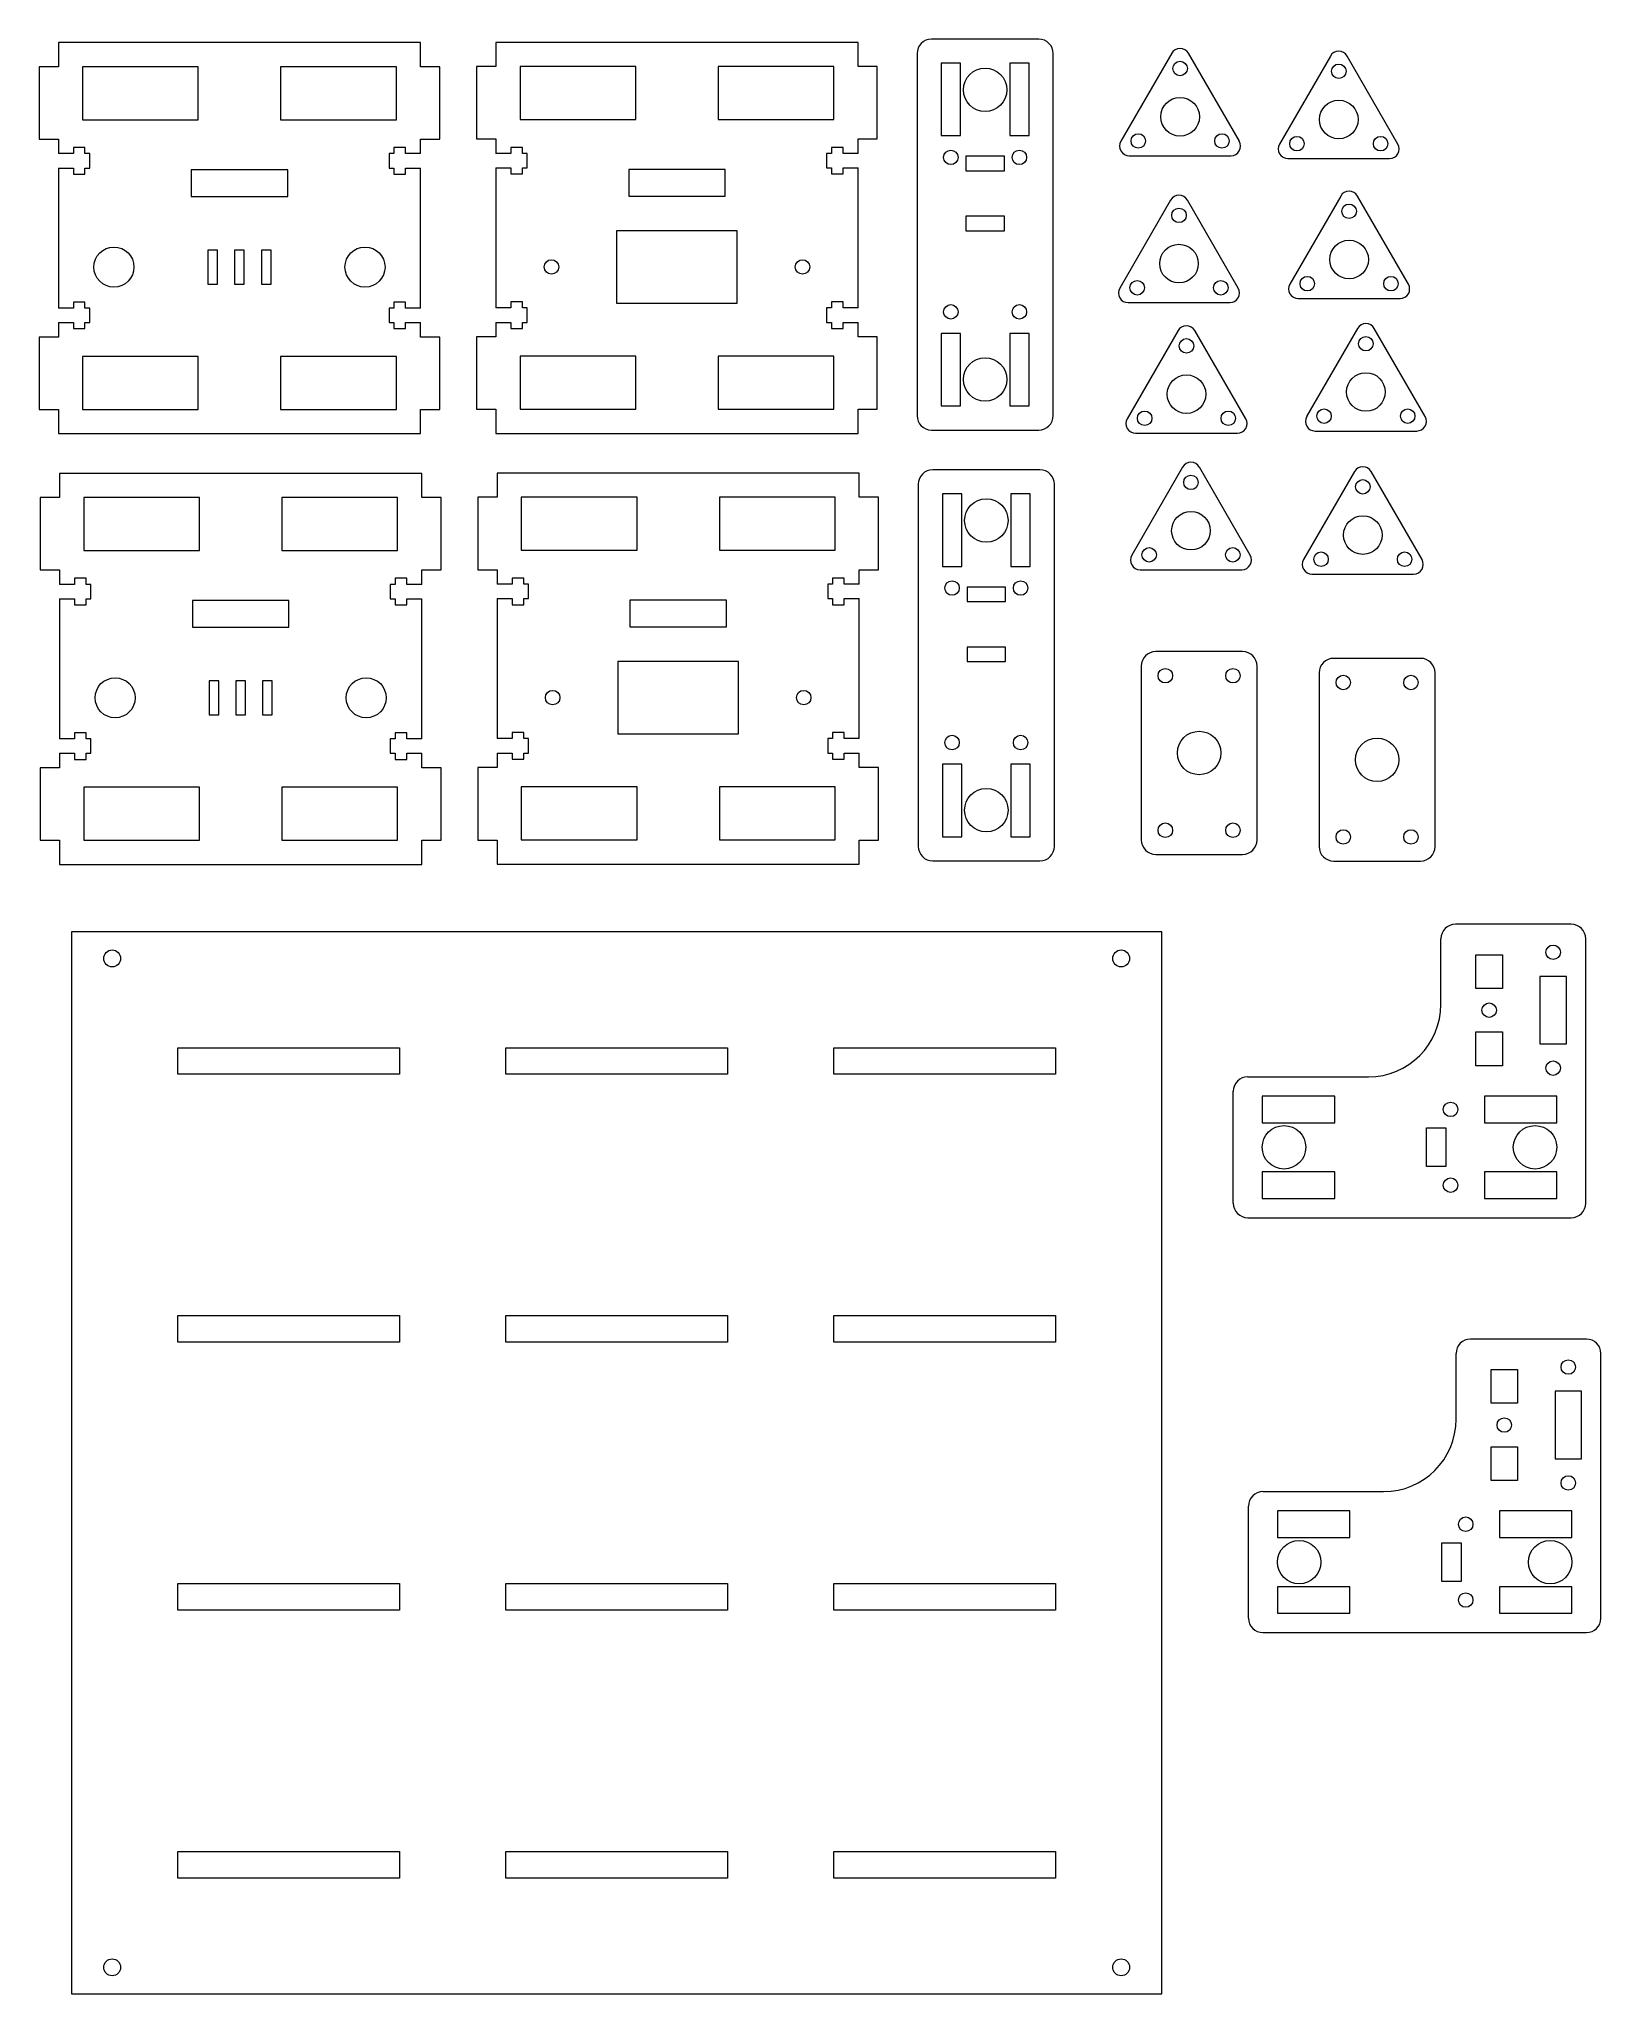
# Model space of a CAD drawing. Header units: millimetres. Extents: x 8 to 332, y 185 to 590.
import ezdxf

# ---------------------------------------------------------------- set-up
doc = ezdxf.new("R2010")
doc.units = ezdxf.units.MM

msp = doc.modelspace()

# ---------------------------------------------------------------- linework, layer by layer
at = {"color": 7, "linetype": 'Continuous', "lineweight": 15}
for p, q in [((12.13, 588.82), (12.13, 583.82)), ((87.13, 588.82), (12.13, 588.82)), ((87.13, 583.82), (87.13, 588.82)), ((102.76, 588.86), (102.76, 583.86)), ((177.76, 588.86), (102.76, 588.86)), ((177.76, 583.86), (177.76, 588.86)), ((215.19, 589.55), (192.99, 589.55)), ((8.13, 583.82), (8.13, 568.82)), ((12.13, 583.82), (8.13, 583.82)), ((41.1, 583.81), (17.13, 583.81)), ((17.13, 583.81), (17.13, 572.84)), ((41.1, 572.84), (41.1, 583.81)), ((82.13, 583.81), (58.15, 583.81)), ((58.15, 583.81), (58.15, 572.84)), ((82.13, 572.84), (82.13, 583.81)), ((91.13, 583.82), (87.13, 583.82)), ((91.13, 568.82), (91.13, 583.82)), ((98.76, 583.86), (98.76, 568.86)), ((102.76, 583.86), (98.76, 583.86)), ((131.74, 583.85), (107.76, 583.85)), ((107.76, 583.85), (107.76, 572.88)), ((131.74, 572.88), (131.74, 583.85)), ((172.76, 583.85), (148.79, 583.85)), ((148.79, 583.85), (148.79, 572.88)), ((172.76, 572.88), (172.76, 583.85)), ((181.76, 583.86), (177.76, 583.86)), ((181.76, 568.86), (181.76, 583.86)), ((189.99, 586.55), (189.99, 511.55)), ((194.99, 584.55), (194.99, 569.55)), ((198.99, 584.55), (194.99, 584.55)), ((198.99, 569.55), (198.99, 584.55)), ((213.19, 584.55), (209.19, 584.55)), ((209.19, 584.55), (209.19, 569.55)), ((213.19, 569.55), (213.19, 584.55)), ((218.19, 511.55), (218.19, 586.55)), ((242.75, 586.63), (232.21, 568.38)), ((256.75, 568.38), (246.21, 586.63)), ((275.61, 586.05), (265.08, 567.81)), ((289.61, 567.81), (279.08, 586.05)), ((17.13, 572.84), (41.1, 572.84)), ((58.15, 572.84), (82.13, 572.84)), ((107.76, 572.88), (131.74, 572.88)), ((148.79, 572.88), (172.76, 572.88)), ((8.13, 568.82), (12.13, 568.82)), ((12.13, 568.82), (12.13, 565.82)), ((17.63, 567.07), (15.23, 567.07)), ((15.23, 567.07), (15.23, 565.82)), ((17.63, 565.82), (17.63, 567.07)), ((84.03, 567.07), (81.63, 567.07)), ((81.63, 567.07), (81.63, 565.82)), ((84.03, 565.82), (84.03, 567.07)), ((87.13, 568.82), (91.13, 568.82)), ((87.13, 565.82), (87.13, 568.82)), ((98.76, 568.86), (102.76, 568.86)), ((102.76, 568.86), (102.76, 565.86)), ((108.26, 567.11), (105.86, 567.11)), ((105.86, 567.11), (105.86, 565.86)), ((108.26, 565.86), (108.26, 567.11)), ((174.66, 567.11), (172.26, 567.11)), ((172.26, 567.11), (172.26, 565.86)), ((174.66, 565.86), (174.66, 567.11)), ((177.76, 568.86), (181.76, 568.86)), ((177.76, 565.86), (177.76, 568.86)), ((194.99, 569.55), (198.99, 569.55)), ((209.19, 569.55), (213.19, 569.55)), ((15.23, 565.82), (12.13, 565.82)), ((18.63, 565.82), (17.63, 565.82)), ((18.63, 562.82), (18.63, 565.82)), ((81.63, 565.82), (80.63, 565.82)), ((80.63, 565.82), (80.63, 562.82)), ((87.13, 565.82), (84.03, 565.82)), ((105.86, 565.86), (102.76, 565.86)), ((102.76, 562.86), (105.86, 562.86)), ((102.76, 562.86), (102.76, 533.86)), ((105.86, 562.86), (105.86, 561.61)), ((109.26, 565.86), (108.26, 565.86)), ((108.26, 561.61), (108.26, 562.86)), ((108.26, 562.86), (109.26, 562.86)), ((109.26, 562.86), (109.26, 565.86)), ((172.26, 565.86), (171.26, 565.86)), ((171.26, 565.86), (171.26, 562.86)), ((171.26, 562.86), (172.26, 562.86)), ((172.26, 562.86), (172.26, 561.61)), ((177.76, 565.86), (174.66, 565.86)), ((174.66, 561.61), (174.66, 562.86)), ((174.66, 562.86), (177.76, 562.86)), ((177.76, 533.86), (177.76, 562.86)), ((208.09, 565.27), (200.09, 565.27)), ((200.09, 565.27), (200.09, 562.27)), ((208.09, 562.27), (208.09, 565.27)), ((233.94, 565.38), (255.01, 565.38)), ((266.81, 564.81), (287.88, 564.81)), ((12.13, 562.82), (15.23, 562.82)), ((12.13, 562.82), (12.13, 533.82)), ((15.23, 562.82), (15.23, 561.57)), ((15.23, 561.57), (17.63, 561.57)), ((17.63, 561.57), (17.63, 562.82)), ((17.63, 562.82), (18.63, 562.82)), ((59.63, 562.48), (39.63, 562.48)), ((39.63, 562.48), (39.63, 556.98)), ((59.63, 556.98), (59.63, 562.48)), ((80.63, 562.82), (81.63, 562.82)), ((81.63, 562.82), (81.63, 561.57)), ((81.63, 561.57), (84.03, 561.57)), ((84.03, 561.57), (84.03, 562.82)), ((84.03, 562.82), (87.13, 562.82)), ((87.13, 533.82), (87.13, 562.82)), ((105.86, 561.61), (108.26, 561.61)), ((150.26, 562.52), (130.26, 562.52)), ((130.26, 562.52), (130.26, 557.02)), ((150.26, 557.02), (150.26, 562.52)), ((172.26, 561.61), (174.66, 561.61)), ((200.09, 562.27), (208.09, 562.27)), ((39.63, 556.98), (59.63, 556.98)), ((130.26, 557.02), (150.26, 557.02)), ((242.52, 556.21), (231.98, 537.96)), ((256.52, 537.96), (245.98, 556.21)), ((277.76, 557.05), (267.23, 538.8)), ((291.76, 538.8), (281.23, 557.05)), ((208.09, 552.84), (200.09, 552.84)), ((200.09, 552.84), (200.09, 549.84)), ((208.09, 549.84), (208.09, 552.84)), ((127.76, 549.86), (127.76, 534.86)), ((152.76, 549.86), (127.76, 549.86)), ((152.76, 534.86), (152.76, 549.86)), ((200.09, 549.84), (208.09, 549.84)), ((45.08, 545.82), (43.08, 545.82)), ((43.08, 545.82), (43.08, 538.82)), ((45.08, 538.82), (45.08, 545.82)), ((50.63, 545.82), (48.63, 545.82)), ((48.63, 545.82), (48.63, 538.82)), ((50.63, 538.82), (50.63, 545.82)), ((56.18, 545.82), (54.18, 545.82)), ((54.18, 545.82), (54.18, 538.82)), ((56.18, 538.82), (56.18, 545.82)), ((43.08, 538.82), (45.08, 538.82)), ((48.63, 538.82), (50.63, 538.82)), ((54.18, 538.82), (56.18, 538.82)), ((17.63, 535.07), (15.23, 535.07)), ((15.23, 535.07), (15.23, 533.82)), ((17.63, 533.82), (17.63, 535.07)), ((84.03, 535.07), (81.63, 535.07)), ((81.63, 535.07), (81.63, 533.82)), ((84.03, 533.82), (84.03, 535.07)), ((108.26, 535.11), (105.86, 535.11)), ((105.86, 535.11), (105.86, 533.86)), ((108.26, 533.86), (108.26, 535.11)), ((127.76, 534.86), (152.76, 534.86)), ((174.66, 535.11), (172.26, 535.11)), ((172.26, 535.11), (172.26, 533.86)), ((174.66, 533.86), (174.66, 535.11)), ((233.71, 534.96), (254.78, 534.96)), ((268.96, 535.8), (290.03, 535.8)), ((15.23, 533.82), (12.13, 533.82)), ((12.13, 530.82), (12.13, 527.82)), ((12.13, 530.82), (15.23, 530.82)), ((15.23, 530.82), (15.23, 529.57)), ((18.63, 533.82), (17.63, 533.82)), ((17.63, 529.57), (17.63, 530.82)), ((17.63, 530.82), (18.63, 530.82)), ((18.63, 530.82), (18.63, 533.82)), ((81.63, 533.82), (80.63, 533.82)), ((80.63, 533.82), (80.63, 530.82)), ((80.63, 530.82), (81.63, 530.82)), ((81.63, 530.82), (81.63, 529.57)), ((87.13, 533.82), (84.03, 533.82)), ((84.03, 529.57), (84.03, 530.82)), ((84.03, 530.82), (87.13, 530.82)), ((87.13, 527.82), (87.13, 530.82)), ((105.86, 533.86), (102.76, 533.86)), ((102.76, 530.86), (102.76, 527.86)), ((102.76, 530.86), (105.86, 530.86)), ((105.86, 530.86), (105.86, 529.61)), ((109.26, 533.86), (108.26, 533.86)), ((108.26, 529.61), (108.26, 530.86)), ((108.26, 530.86), (109.26, 530.86)), ((109.26, 530.86), (109.26, 533.86)), ((172.26, 533.86), (171.26, 533.86)), ((171.26, 533.86), (171.26, 530.86)), ((171.26, 530.86), (172.26, 530.86)), ((172.26, 530.86), (172.26, 529.61)), ((177.76, 533.86), (174.66, 533.86)), ((174.66, 529.61), (174.66, 530.86)), ((174.66, 530.86), (177.76, 530.86)), ((177.76, 527.86), (177.76, 530.86)), ((8.13, 527.82), (8.13, 512.82)), ((12.13, 527.82), (8.13, 527.82)), ((15.23, 529.57), (17.63, 529.57)), ((81.63, 529.57), (84.03, 529.57)), ((91.13, 527.82), (87.13, 527.82)), ((91.13, 512.82), (91.13, 527.82)), ((98.76, 527.86), (98.76, 512.86)), ((102.76, 527.86), (98.76, 527.86)), ((105.86, 529.61), (108.26, 529.61)), ((172.26, 529.61), (174.66, 529.61)), ((181.76, 527.86), (177.76, 527.86)), ((181.76, 512.86), (181.76, 527.86)), ((198.99, 528.55), (194.99, 528.55)), ((194.99, 528.55), (194.99, 513.55)), ((198.99, 513.55), (198.99, 528.55)), ((213.19, 528.55), (209.19, 528.55)), ((209.19, 528.55), (209.19, 513.55)), ((213.19, 513.55), (213.19, 528.55)), ((244.07, 529.17), (233.53, 510.92)), ((258.07, 510.92), (247.53, 529.17)), ((281.23, 529.62), (270.69, 511.37)), ((295.23, 511.37), (284.69, 529.62)), ((41.1, 523.81), (17.13, 523.81)), ((17.13, 523.81), (17.13, 512.84)), ((41.1, 512.84), (41.1, 523.81)), ((58.15, 523.81), (58.15, 512.84)), ((82.13, 523.81), (58.15, 523.81)), ((82.13, 512.84), (82.13, 523.81)), ((131.74, 523.85), (107.76, 523.85)), ((107.76, 523.85), (107.76, 512.88)), ((131.74, 512.88), (131.74, 523.85)), ((148.79, 523.85), (148.79, 512.88)), ((172.76, 523.85), (148.79, 523.85)), ((172.76, 512.88), (172.76, 523.85)), ((8.13, 512.82), (12.13, 512.82)), ((12.13, 512.82), (12.13, 507.82)), ((17.13, 512.84), (41.1, 512.84)), ((58.15, 512.84), (82.13, 512.84)), ((87.13, 512.82), (91.13, 512.82)), ((87.13, 507.82), (87.13, 512.82)), ((98.76, 512.86), (102.76, 512.86)), ((102.76, 512.86), (102.76, 507.86)), ((107.76, 512.88), (131.74, 512.88)), ((148.79, 512.88), (172.76, 512.88)), ((177.76, 512.86), (181.76, 512.86)), ((177.76, 507.86), (177.76, 512.86)), ((194.99, 513.55), (198.99, 513.55)), ((209.19, 513.55), (213.19, 513.55)), ((12.13, 507.82), (87.13, 507.82)), ((102.76, 507.86), (177.76, 507.86)), ((192.99, 508.55), (215.19, 508.55)), ((235.27, 507.92), (256.34, 507.92)), ((272.43, 508.37), (293.5, 508.37)), ((12.38, 499.6), (12.38, 494.6)), ((87.38, 499.6), (12.38, 499.6)), ((87.38, 494.6), (87.38, 499.6)), ((103.01, 499.64), (103.01, 494.64)), ((178.01, 499.64), (103.01, 499.64)), ((178.01, 494.64), (178.01, 499.64)), ((215.44, 500.33), (193.24, 500.33)), ((245, 500.89), (234.47, 482.64)), ((259, 482.64), (248.47, 500.89)), ((280.59, 499.98), (270.06, 481.73)), ((294.59, 481.73), (284.06, 499.98)), ((8.38, 494.6), (8.38, 479.6)), ((12.38, 494.6), (8.38, 494.6)), ((41.35, 494.59), (17.38, 494.59)), ((17.38, 494.59), (17.38, 483.62)), ((41.35, 483.62), (41.35, 494.59)), ((82.38, 494.59), (58.4, 494.59)), ((58.4, 494.59), (58.4, 483.62)), ((82.38, 483.62), (82.38, 494.59)), ((91.38, 494.6), (87.38, 494.6)), ((91.38, 479.6), (91.38, 494.6)), ((99.01, 494.64), (99.01, 479.64)), ((103.01, 494.64), (99.01, 494.64)), ((131.99, 494.63), (108.01, 494.63)), ((108.01, 494.63), (108.01, 483.66)), ((131.99, 483.66), (131.99, 494.63)), ((173.01, 494.63), (149.04, 494.63)), ((149.04, 494.63), (149.04, 483.66)), ((173.01, 483.66), (173.01, 494.63)), ((182.01, 494.64), (178.01, 494.64)), ((182.01, 479.64), (182.01, 494.64)), ((190.24, 497.33), (190.24, 422.33)), ((195.24, 495.33), (195.24, 480.33)), ((199.24, 495.33), (195.24, 495.33)), ((199.24, 480.33), (199.24, 495.33)), ((213.44, 495.33), (209.44, 495.33)), ((209.44, 495.33), (209.44, 480.33)), ((213.44, 480.33), (213.44, 495.33)), ((218.44, 422.33), (218.44, 497.33)), ((17.38, 483.62), (41.35, 483.62)), ((58.4, 483.62), (82.38, 483.62)), ((108.01, 483.66), (131.99, 483.66)), ((149.04, 483.66), (173.01, 483.66)), ((8.38, 479.6), (12.38, 479.6)), ((12.38, 479.6), (12.38, 476.6)), ((17.88, 477.85), (15.48, 477.85)), ((15.48, 477.85), (15.48, 476.6)), ((17.88, 476.6), (17.88, 477.85)), ((84.28, 477.85), (81.88, 477.85)), ((81.88, 477.85), (81.88, 476.6)), ((84.28, 476.6), (84.28, 477.85)), ((87.38, 479.6), (91.38, 479.6)), ((87.38, 476.6), (87.38, 479.6)), ((99.01, 479.64), (103.01, 479.64)), ((103.01, 479.64), (103.01, 476.64)), ((108.51, 477.89), (106.11, 477.89)), ((106.11, 477.89), (106.11, 476.64)), ((108.51, 476.64), (108.51, 477.89)), ((174.91, 477.89), (172.51, 477.89)), ((172.51, 477.89), (172.51, 476.64)), ((174.91, 476.64), (174.91, 477.89)), ((178.01, 479.64), (182.01, 479.64)), ((178.01, 476.64), (178.01, 479.64)), ((195.24, 480.33), (199.24, 480.33)), ((209.44, 480.33), (213.44, 480.33)), ((236.2, 479.64), (257.27, 479.64)), ((271.79, 478.73), (292.86, 478.73)), ((15.48, 476.6), (12.38, 476.6)), ((18.88, 476.6), (17.88, 476.6)), ((18.88, 473.6), (18.88, 476.6)), ((81.88, 476.6), (80.88, 476.6)), ((80.88, 476.6), (80.88, 473.6)), ((87.38, 476.6), (84.28, 476.6)), ((106.11, 476.64), (103.01, 476.64)), ((109.51, 476.64), (108.51, 476.64)), ((109.51, 473.64), (109.51, 476.64)), ((172.51, 476.64), (171.51, 476.64)), ((171.51, 476.64), (171.51, 473.64)), ((178.01, 476.64), (174.91, 476.64)), ((208.34, 476.05), (200.34, 476.05)), ((200.34, 476.05), (200.34, 473.05)), ((208.34, 473.05), (208.34, 476.05)), ((12.38, 473.6), (15.48, 473.6)), ((12.38, 473.6), (12.38, 444.6)), ((15.48, 473.6), (15.48, 472.35)), ((15.48, 472.35), (17.88, 472.35)), ((17.88, 472.35), (17.88, 473.6)), ((17.88, 473.6), (18.88, 473.6)), ((59.88, 473.26), (39.88, 473.26)), ((39.88, 473.26), (39.88, 467.76)), ((59.88, 467.76), (59.88, 473.26)), ((80.88, 473.6), (81.88, 473.6)), ((81.88, 473.6), (81.88, 472.35)), ((81.88, 472.35), (84.28, 472.35)), ((84.28, 472.35), (84.28, 473.6)), ((84.28, 473.6), (87.38, 473.6)), ((87.38, 444.6), (87.38, 473.6)), ((103.01, 473.64), (106.11, 473.64)), ((103.01, 473.64), (103.01, 444.64)), ((106.11, 473.64), (106.11, 472.39)), ((106.11, 472.39), (108.51, 472.39)), ((108.51, 472.39), (108.51, 473.64)), ((108.51, 473.64), (109.51, 473.64)), ((150.51, 473.3), (130.51, 473.3)), ((130.51, 473.3), (130.51, 467.8)), ((150.51, 467.8), (150.51, 473.3)), ((171.51, 473.64), (172.51, 473.64)), ((172.51, 473.64), (172.51, 472.39)), ((172.51, 472.39), (174.91, 472.39)), ((174.91, 472.39), (174.91, 473.64)), ((174.91, 473.64), (178.01, 473.64)), ((178.01, 444.64), (178.01, 473.64)), ((200.34, 473.05), (208.34, 473.05)), ((39.88, 467.76), (59.88, 467.76)), ((130.51, 467.8), (150.51, 467.8)), ((208.34, 463.62), (200.34, 463.62)), ((200.34, 463.62), (200.34, 460.62)), ((208.34, 460.62), (208.34, 463.62)), ((257.42, 462.67), (239.42, 462.67)), ((128.01, 460.64), (128.01, 445.64)), ((153.01, 460.64), (128.01, 460.64)), ((153.01, 445.64), (153.01, 460.64)), ((200.34, 460.62), (208.34, 460.62)), ((236.42, 459.67), (236.42, 423.67)), ((260.42, 423.67), (260.42, 459.67)), ((273.29, 458.27), (273.29, 422.27)), ((294.29, 461.27), (276.29, 461.27)), ((297.29, 422.27), (297.29, 458.27)), ((45.33, 456.6), (43.33, 456.6)), ((43.33, 456.6), (43.33, 449.6)), ((45.33, 449.6), (45.33, 456.6)), ((50.88, 456.6), (48.88, 456.6)), ((48.88, 456.6), (48.88, 449.6)), ((50.88, 449.6), (50.88, 456.6)), ((56.43, 456.6), (54.43, 456.6)), ((54.43, 456.6), (54.43, 449.6)), ((56.43, 449.6), (56.43, 456.6)), ((43.33, 449.6), (45.33, 449.6)), ((48.88, 449.6), (50.88, 449.6)), ((54.43, 449.6), (56.43, 449.6)), ((17.88, 445.85), (15.48, 445.85)), ((15.48, 445.85), (15.48, 444.6)), ((17.88, 444.6), (17.88, 445.85)), ((84.28, 445.85), (81.88, 445.85)), ((81.88, 445.85), (81.88, 444.6)), ((84.28, 444.6), (84.28, 445.85)), ((108.51, 445.89), (106.11, 445.89)), ((106.11, 445.89), (106.11, 444.64)), ((108.51, 444.64), (108.51, 445.89)), ((128.01, 445.64), (153.01, 445.64)), ((174.91, 445.89), (172.51, 445.89)), ((172.51, 445.89), (172.51, 444.64)), ((174.91, 444.64), (174.91, 445.89)), ((15.48, 444.6), (12.38, 444.6)), ((12.38, 441.6), (12.38, 438.6)), ((12.38, 441.6), (15.48, 441.6)), ((15.48, 441.6), (15.48, 440.35)), ((18.88, 444.6), (17.88, 444.6)), ((17.88, 440.35), (17.88, 441.6)), ((17.88, 441.6), (18.88, 441.6)), ((18.88, 441.6), (18.88, 444.6)), ((81.88, 444.6), (80.88, 444.6)), ((80.88, 444.6), (80.88, 441.6)), ((80.88, 441.6), (81.88, 441.6)), ((81.88, 441.6), (81.88, 440.35)), ((87.38, 444.6), (84.28, 444.6)), ((84.28, 440.35), (84.28, 441.6)), ((84.28, 441.6), (87.38, 441.6)), ((87.38, 438.6), (87.38, 441.6)), ((106.11, 444.64), (103.01, 444.64)), ((103.01, 441.64), (103.01, 438.64)), ((103.01, 441.64), (106.11, 441.64)), ((106.11, 441.64), (106.11, 440.39)), ((109.51, 444.64), (108.51, 444.64)), ((108.51, 440.39), (108.51, 441.64)), ((108.51, 441.64), (109.51, 441.64)), ((109.51, 441.64), (109.51, 444.64)), ((172.51, 444.64), (171.51, 444.64)), ((171.51, 444.64), (171.51, 441.64)), ((171.51, 441.64), (172.51, 441.64)), ((172.51, 441.64), (172.51, 440.39)), ((178.01, 444.64), (174.91, 444.64)), ((174.91, 440.39), (174.91, 441.64)), ((174.91, 441.64), (178.01, 441.64)), ((178.01, 438.64), (178.01, 441.64)), ((8.38, 438.6), (8.38, 423.6)), ((12.38, 438.6), (8.38, 438.6)), ((15.48, 440.35), (17.88, 440.35)), ((81.88, 440.35), (84.28, 440.35)), ((91.38, 438.6), (87.38, 438.6)), ((91.38, 423.6), (91.38, 438.6)), ((99.01, 438.64), (99.01, 423.64)), ((103.01, 438.64), (99.01, 438.64)), ((106.11, 440.39), (108.51, 440.39)), ((172.51, 440.39), (174.91, 440.39)), ((182.01, 438.64), (178.01, 438.64)), ((182.01, 423.64), (182.01, 438.64)), ((199.24, 439.33), (195.24, 439.33)), ((195.24, 439.33), (195.24, 424.33)), ((199.24, 424.33), (199.24, 439.33)), ((213.44, 439.33), (209.44, 439.33)), ((209.44, 439.33), (209.44, 424.33)), ((213.44, 424.33), (213.44, 439.33)), ((41.35, 434.59), (17.38, 434.59)), ((17.38, 434.59), (17.38, 423.62)), ((41.35, 423.62), (41.35, 434.59)), ((58.4, 434.59), (58.4, 423.62)), ((82.38, 434.59), (58.4, 434.59)), ((82.38, 423.62), (82.38, 434.59)), ((131.99, 434.63), (108.01, 434.63)), ((108.01, 434.63), (108.01, 423.66)), ((131.99, 423.66), (131.99, 434.63)), ((149.04, 434.63), (149.04, 423.66)), ((173.01, 434.63), (149.04, 434.63)), ((173.01, 423.66), (173.01, 434.63)), ((8.38, 423.6), (12.38, 423.6)), ((12.38, 423.6), (12.38, 418.6)), ((17.38, 423.62), (41.35, 423.62)), ((58.4, 423.62), (82.38, 423.62)), ((87.38, 423.6), (91.38, 423.6)), ((87.38, 418.6), (87.38, 423.6)), ((99.01, 423.64), (103.01, 423.64)), ((103.01, 423.64), (103.01, 418.64)), ((108.01, 423.66), (131.99, 423.66)), ((149.04, 423.66), (173.01, 423.66)), ((178.01, 423.64), (182.01, 423.64)), ((178.01, 418.64), (178.01, 423.64)), ((195.24, 424.33), (199.24, 424.33)), ((209.44, 424.33), (213.44, 424.33)), ((12.38, 418.6), (87.38, 418.6)), ((103.01, 418.64), (178.01, 418.64)), ((193.24, 419.33), (215.44, 419.33)), ((239.42, 420.67), (257.42, 420.67)), ((276.29, 419.27), (294.29, 419.27)), ((325.5, 406.19), (301.5, 406.19)), ((240.7, 404.62), (14.84, 404.62)), ((14.84, 404.62), (14.84, 184.62)), ((240.7, 184.62), (240.7, 404.62)), ((298.5, 389.59), (298.5, 403.19)), ((328.5, 348.39), (328.5, 403.19)), ((305.75, 399.89), (311.25, 399.89)), ((305.75, 392.89), (305.75, 399.89)), ((311.25, 399.89), (311.25, 392.89)), ((311.25, 392.89), (305.75, 392.89)), ((324.5, 395.39), (319, 395.39)), ((319, 395.39), (319, 381.39)), ((324.5, 381.39), (324.5, 395.39)), ((305.75, 383.89), (311.25, 383.89)), ((305.75, 376.89), (305.75, 383.89)), ((311.25, 383.89), (311.25, 376.89)), ((319, 381.39), (324.5, 381.39)), ((36.84, 375.12), (36.84, 380.62)), ((36.84, 380.62), (82.79, 380.62)), ((82.79, 380.62), (82.79, 375.12)), ((104.79, 375.12), (104.79, 380.62)), ((104.79, 380.62), (150.75, 380.62)), ((150.75, 380.62), (150.75, 375.12)), ((172.75, 375.12), (172.75, 380.62)), ((172.75, 380.62), (218.7, 380.62)), ((218.7, 380.62), (218.7, 375.12)), ((311.25, 376.89), (305.75, 376.89)), ((82.79, 375.12), (36.84, 375.12)), ((150.75, 375.12), (104.79, 375.12)), ((218.7, 375.12), (172.75, 375.12)), ((258.5, 374.59), (283.5, 374.59)), ((255.5, 348.39), (255.5, 371.59)), ((276.5, 370.59), (261.5, 370.59)), ((261.5, 370.59), (261.5, 365.09)), ((276.5, 365.09), (276.5, 370.59)), ((322.5, 370.59), (307.5, 370.59)), ((307.5, 370.59), (307.5, 365.09)), ((322.5, 365.09), (322.5, 370.59)), ((261.5, 365.09), (276.5, 365.09)), ((307.5, 365.09), (322.5, 365.09)), ((295.55, 363.99), (299.55, 363.99)), ((295.55, 355.99), (295.55, 363.99)), ((299.55, 363.99), (299.55, 355.99)), ((261.5, 354.89), (261.5, 349.39)), ((276.5, 354.89), (261.5, 354.89)), ((276.5, 349.39), (276.5, 354.89)), ((299.55, 355.99), (295.55, 355.99)), ((322.5, 354.89), (307.5, 354.89)), ((307.5, 354.89), (307.5, 349.39)), ((322.5, 349.39), (322.5, 354.89)), ((261.5, 349.39), (276.5, 349.39)), ((307.5, 349.39), (322.5, 349.39)), ((258.5, 345.39), (325.5, 345.39)), ((36.84, 325.12), (82.79, 325.12)), ((36.84, 319.62), (36.84, 325.12)), ((82.79, 325.12), (82.79, 319.62)), ((104.79, 325.12), (150.75, 325.12)), ((104.79, 319.62), (104.79, 325.12)), ((150.75, 325.12), (150.75, 319.62)), ((172.75, 325.12), (218.7, 325.12)), ((172.75, 319.62), (172.75, 325.12)), ((218.7, 325.12), (218.7, 319.62)), ((328.64, 320.26), (304.64, 320.26)), ((82.79, 319.62), (36.84, 319.62)), ((150.75, 319.62), (104.79, 319.62)), ((218.7, 319.62), (172.75, 319.62)), ((301.64, 303.66), (301.64, 317.26)), ((331.64, 262.46), (331.64, 317.26)), ((308.89, 313.96), (314.39, 313.96)), ((308.89, 306.96), (308.89, 313.96)), ((314.39, 313.96), (314.39, 306.96)), ((327.64, 309.46), (322.14, 309.46)), ((322.14, 309.46), (322.14, 295.46)), ((327.64, 295.46), (327.64, 309.46)), ((314.39, 306.96), (308.89, 306.96)), ((308.89, 297.96), (314.39, 297.96)), ((308.89, 290.96), (308.89, 297.96)), ((314.39, 297.96), (314.39, 290.96)), ((322.14, 295.46), (327.64, 295.46)), ((261.64, 288.66), (286.64, 288.66)), ((314.39, 290.96), (308.89, 290.96)), ((258.64, 262.46), (258.64, 285.66)), ((279.64, 284.66), (264.64, 284.66)), ((264.64, 284.66), (264.64, 279.16)), ((279.64, 279.16), (279.64, 284.66)), ((325.64, 284.66), (310.64, 284.66)), ((310.64, 284.66), (310.64, 279.16)), ((325.64, 279.16), (325.64, 284.66)), ((264.64, 279.16), (279.64, 279.16)), ((298.7, 278.06), (302.7, 278.06)), ((298.7, 270.06), (298.7, 278.06)), ((302.7, 278.06), (302.7, 270.06)), ((310.64, 279.16), (325.64, 279.16)), ((36.84, 264.12), (36.84, 269.62)), ((36.84, 269.62), (82.79, 269.62)), ((82.79, 269.62), (82.79, 264.12)), ((104.79, 264.12), (104.79, 269.62)), ((104.79, 269.62), (150.75, 269.62)), ((150.75, 269.62), (150.75, 264.12)), ((172.75, 264.12), (172.75, 269.62)), ((172.75, 269.62), (218.7, 269.62)), ((218.7, 269.62), (218.7, 264.12)), ((264.64, 268.96), (264.64, 263.46)), ((279.64, 268.96), (264.64, 268.96)), ((279.64, 263.46), (279.64, 268.96)), ((302.7, 270.06), (298.7, 270.06)), ((325.64, 268.96), (310.64, 268.96)), ((310.64, 268.96), (310.64, 263.46)), ((325.64, 263.46), (325.64, 268.96)), ((82.79, 264.12), (36.84, 264.12)), ((150.75, 264.12), (104.79, 264.12)), ((218.7, 264.12), (172.75, 264.12)), ((264.64, 263.46), (279.64, 263.46)), ((310.64, 263.46), (325.64, 263.46)), ((261.64, 259.46), (328.64, 259.46)), ((36.84, 214.12), (82.79, 214.12)), ((36.84, 208.62), (36.84, 214.12)), ((82.79, 214.12), (82.79, 208.62)), ((104.79, 214.12), (150.75, 214.12)), ((104.79, 208.62), (104.79, 214.12)), ((150.75, 214.12), (150.75, 208.62)), ((172.75, 214.12), (218.7, 214.12)), ((172.75, 208.62), (172.75, 214.12)), ((218.7, 214.12), (218.7, 208.62)), ((82.79, 208.62), (36.84, 208.62)), ((150.75, 208.62), (104.79, 208.62)), ((218.7, 208.62), (172.75, 208.62)), ((14.84, 184.62), (240.7, 184.62))]:
    msp.add_line(p, q, dxfattribs=at)
for centre, radius in [((204.09, 579.05), 4.5), ((244.48, 583.46), 1.5), ((277.35, 582.89), 1.5), ((244.48, 573.46), 4), ((277.35, 572.89), 4), ((235.82, 568.46), 1.5), ((253.14, 568.46), 1.5), ((268.69, 567.89), 1.5), ((286.01, 567.89), 1.5), ((196.99, 565.05), 1.5), ((211.19, 565.05), 1.5), ((279.49, 553.89), 1.5), ((244.25, 553.04), 1.5), ((244.25, 543.04), 4), ((279.49, 543.89), 4), ((23.63, 542.32), 4.15), ((75.63, 542.32), 4.15), ((114.26, 542.36), 1.5), ((166.26, 542.36), 1.5), ((235.59, 538.04), 1.5), ((252.91, 538.04), 1.5), ((270.83, 538.89), 1.5), ((288.15, 538.89), 1.5), ((196.99, 533.05), 1.5), ((211.19, 533.05), 1.5), ((245.8, 526), 1.5), ((282.96, 526.45), 1.5), ((204.09, 519.05), 4.5), ((245.8, 516), 4), ((282.96, 516.45), 4), ((237.14, 511), 1.5), ((254.46, 511), 1.5), ((274.3, 511.45), 1.5), ((291.62, 511.45), 1.5), ((246.73, 497.72), 1.5), ((282.33, 496.81), 1.5), ((204.34, 489.83), 4.5), ((246.73, 487.72), 4), ((282.33, 486.81), 4), ((238.07, 482.72), 1.5), ((255.39, 482.72), 1.5), ((273.67, 481.81), 1.5), ((290.99, 481.81), 1.5), ((197.24, 475.83), 1.5), ((211.44, 475.83), 1.5), ((241.42, 457.67), 1.5), ((255.42, 457.67), 1.5), ((278.29, 456.27), 1.5), ((292.29, 456.27), 1.5), ((23.88, 453.1), 4.15), ((75.88, 453.1), 4.15), ((114.51, 453.14), 1.5), ((166.51, 453.14), 1.5), ((248.42, 441.67), 4.5), ((197.24, 443.83), 1.5), ((211.44, 443.83), 1.5), ((285.29, 440.27), 4.5), ((204.34, 429.83), 4.5), ((241.42, 425.67), 1.5), ((255.42, 425.67), 1.5), ((278.29, 424.27), 1.5), ((292.29, 424.27), 1.5), ((321.75, 400.39), 1.5), ((23.27, 399.12), 1.75), ((232.27, 399.12), 1.75), ((308.5, 388.39), 1.5), ((321.75, 376.39), 1.5), ((300.5, 367.84), 1.5), ((266, 359.99), 4.5), ((318, 359.99), 4.5), ((300.5, 352.14), 1.5), ((324.89, 314.46), 1.5), ((311.64, 302.46), 1.5), ((324.89, 290.46), 1.5), ((303.64, 281.91), 1.5), ((269.14, 274.06), 4.5), ((321.14, 274.06), 4.5), ((303.64, 266.21), 1.5), ((23.27, 190.12), 1.75), ((232.27, 190.12), 1.75)]:
    msp.add_circle(centre, radius, dxfattribs=at)
for centre, radius, start, end in [((192.99, 586.55), 3, 90, 180), ((215.19, 586.55), 3, 0, 90), ((244.48, 585.63), 2, 30, 150), ((277.35, 585.05), 2, 30, 150), ((233.94, 567.38), 2, 150, 270), ((255.01, 567.38), 2, 270, 30), ((266.81, 566.81), 2, 150, 270), ((287.88, 566.81), 2, 270, 30), ((244.25, 555.21), 2, 30, 150), ((279.49, 556.05), 2, 30, 150), ((268.96, 537.8), 2, 150, 270), ((290.03, 537.8), 2, 270, 30), ((233.71, 536.96), 2, 150, 270), ((254.78, 536.96), 2, 270, 30), ((282.96, 528.62), 2, 30, 150), ((245.8, 528.17), 2, 30, 150), ((192.99, 511.55), 3, 180, 270), ((215.19, 511.55), 3, 270, 0), ((235.27, 509.92), 2, 150, 270), ((256.34, 509.92), 2, 270, 30), ((272.43, 510.37), 2, 150, 270), ((293.5, 510.37), 2, 270, 30), ((193.24, 497.33), 3, 90, 180), ((215.44, 497.33), 3, 0, 90), ((246.73, 499.89), 2, 30, 150), ((282.33, 498.98), 2, 30, 150), ((236.2, 481.64), 2, 150, 270), ((257.27, 481.64), 2, 270, 30), ((271.79, 480.73), 2, 150, 270), ((292.86, 480.73), 2, 270, 30), ((239.42, 459.67), 3, 90, 180), ((257.42, 459.67), 3, 360, 90), ((276.29, 458.27), 3, 90, 180), ((294.29, 458.27), 3, 360, 90), ((193.24, 422.33), 3, 180, 270), ((215.44, 422.33), 3, 270, 0), ((239.42, 423.67), 3, 180, 270), ((257.42, 423.67), 3, 270, 0), ((276.29, 422.27), 3, 180, 270), ((294.29, 422.27), 3, 270, 0), ((301.5, 403.19), 3, 90, 180), ((325.5, 403.19), 3, 0, 90), ((283.5, 389.59), 15, 270, 0), ((258.5, 371.59), 3, 90, 180), ((258.5, 348.39), 3, 180, 270), ((325.5, 348.39), 3, 270, 0), ((304.64, 317.26), 3, 90, 180), ((328.64, 317.26), 3, 0, 90), ((286.64, 303.66), 15, 270, 0), ((261.64, 285.66), 3, 90, 180), ((261.64, 262.46), 3, 180, 270), ((328.64, 262.46), 3, 270, 0)]:
    msp.add_arc(centre, radius, start, end, dxfattribs=at)

doc.saveas('drawing.dxf')
